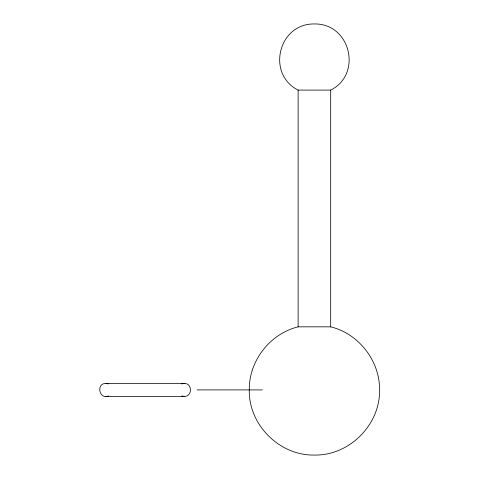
<?xml version="1.0" encoding="UTF-8"?>
<svg xmlns="http://www.w3.org/2000/svg" width="479" height="479" viewBox="0 0 479 479"><rect width="100%" height="100%" fill="white"/><g stroke="black" fill="none" stroke-linecap="round" stroke-linejoin="round"><path stroke-width="0.72" d="M330.69 90.094C362.585 74.197 350.526 23.357 314.404 23.95C278.281 23.357 266.228 74.197 298.124 90.094L330.69 90.094L330.69 326.846C358.801 333.665 379.967 360.986 379.542 389.912C380.344 424.723 349.215 455.852 314.404 455.05C279.592 455.852 248.463 424.723 249.272 389.912C248.846 360.986 270.006 333.665 298.124 326.846L330.69 326.846M108.464 395.929C99.153 399.971 95.824 383.23 105.973 383.404L184.134 383.404C192.516 383.044 192.516 396.786 184.134 396.426L105.973 396.426M181.643 383.895L184.134 383.404M197.162 389.912L262.294 389.912M105.973 383.404L108.464 383.895M184.134 396.426L181.643 395.929M298.124 90.094L298.124 326.846"/></g></svg>
